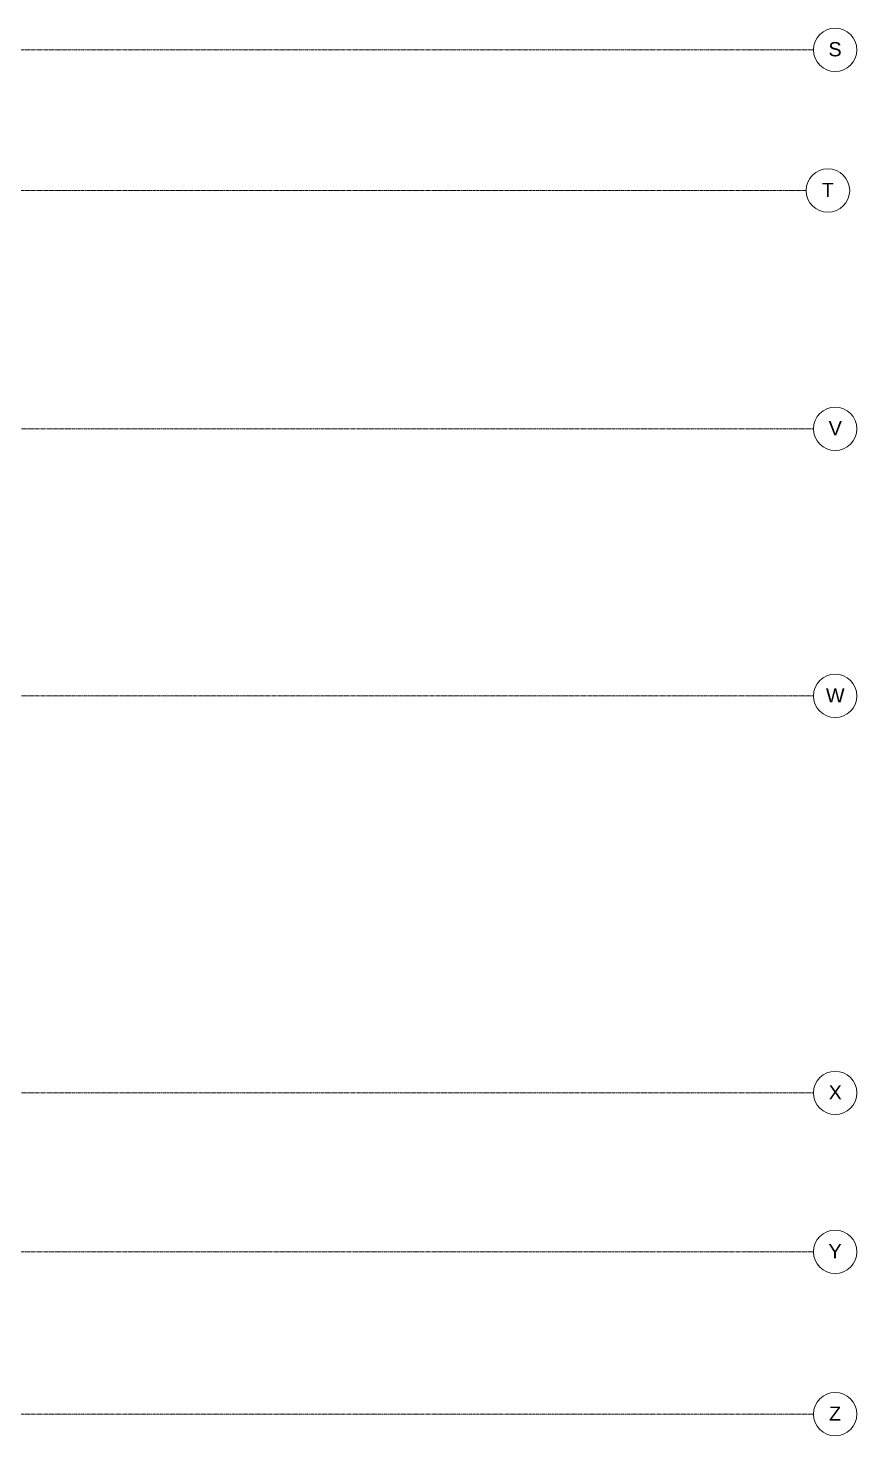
# Model space of a CAD drawing. Header units: inches. Extents: x -3679 to 241, y -496 to 1784.
# Drawn here: x 10.5 to 240, y -6 to 384 of the extents above; entities that cross this region are included whole.
import ezdxf

# ---------------------------------------------------------------- set-up
doc = ezdxf.new("R2010")
doc.units = ezdxf.units.IN
doc.header["$MEASUREMENT"] = 0
doc.linetypes.add('Grid Line', pattern=[0.875, 0.5, -0.125, 0.125, -0.125])
doc.layers.add('S-GRID', color=8, linetype='Continuous', lineweight=9)
doc.layers.add('S-GRID-IDEN', color=8, linetype='Continuous', lineweight=13)
doc.styles.add('Arial', font='arial.ttf', dxfattribs={"height": 3.934132})

# ---------------------------------------------------------------- blocks, each defined once
blk = doc.blocks.new('Grid - 3_16_-139788-SECOND LEVEL')
at = {"layer": 'S-GRID-IDEN'}
blk.add_circle((0, 0), 0.188, dxfattribs=at)

msp = doc.modelspace()

# ---------------------------------------------------------------- linework, layer by layer
at = {"layer": 'S-GRID', "linetype": 'Grid Line'}
for p, q in [((-3666.39, 378), (228, 378)), ((-3666.39, 339), (226, 339)), ((228, 273), (-3666.39, 273)), ((228, 199), (-3666.39, 199)), ((228, 89), (-3666.39, 89)), ((-3666.39, 45), (228, 45)), ((-3666.39, 0), (228, 0))]:
    msp.add_line(p, q, dxfattribs=at)

# ---------------------------------------------------------------- block references
at = {"layer": 'S-GRID-IDEN', "xscale": 31.99999999999999, "yscale": 31.99999999999999, "zscale": 31.99999999999999}
for p, rotation in [((234, 378), 269.9999999999996), ((232, 339), 269.9999999999996), ((234, 273), 90), ((234, 199), 90), ((234, 89), 90), ((234, 45), 269.9999999999996), ((234, 0), 269.9999999999996)]:
    msp.add_blockref('Grid - 3_16_-139788-SECOND LEVEL', p, dxfattribs=dict(at, rotation=rotation))

# ---------------------------------------------------------------- next in the draw order: texts
at = {"layer": 'S-GRID-IDEN', "lineweight": 9, "char_height": 3.93, "attachment_point": 2, "line_spacing_factor": 0.938532, "style": 'Arial', "bg_fill": 3, "box_fill_scale": 1.25, "bg_fill_color": 0, "bg_fill_transparency": 0}
for s, insert, width in [('S', (233.97, 380.12), 4.368), ('T', (231.97, 341.12), 3.984), ('V', (234.03, 275.12), 4.368), ('W', (234.03, 201.12), 6.144), ('X', (234.03, 91.12), 4.368), ('Y', (233.97, 47.12), 4.272), ('Z', (233.97, 2.12), 3.984)]:
    msp.add_mtext(s, dxfattribs=dict(at, insert=insert, width=width))

doc.saveas('drawing.dxf')
